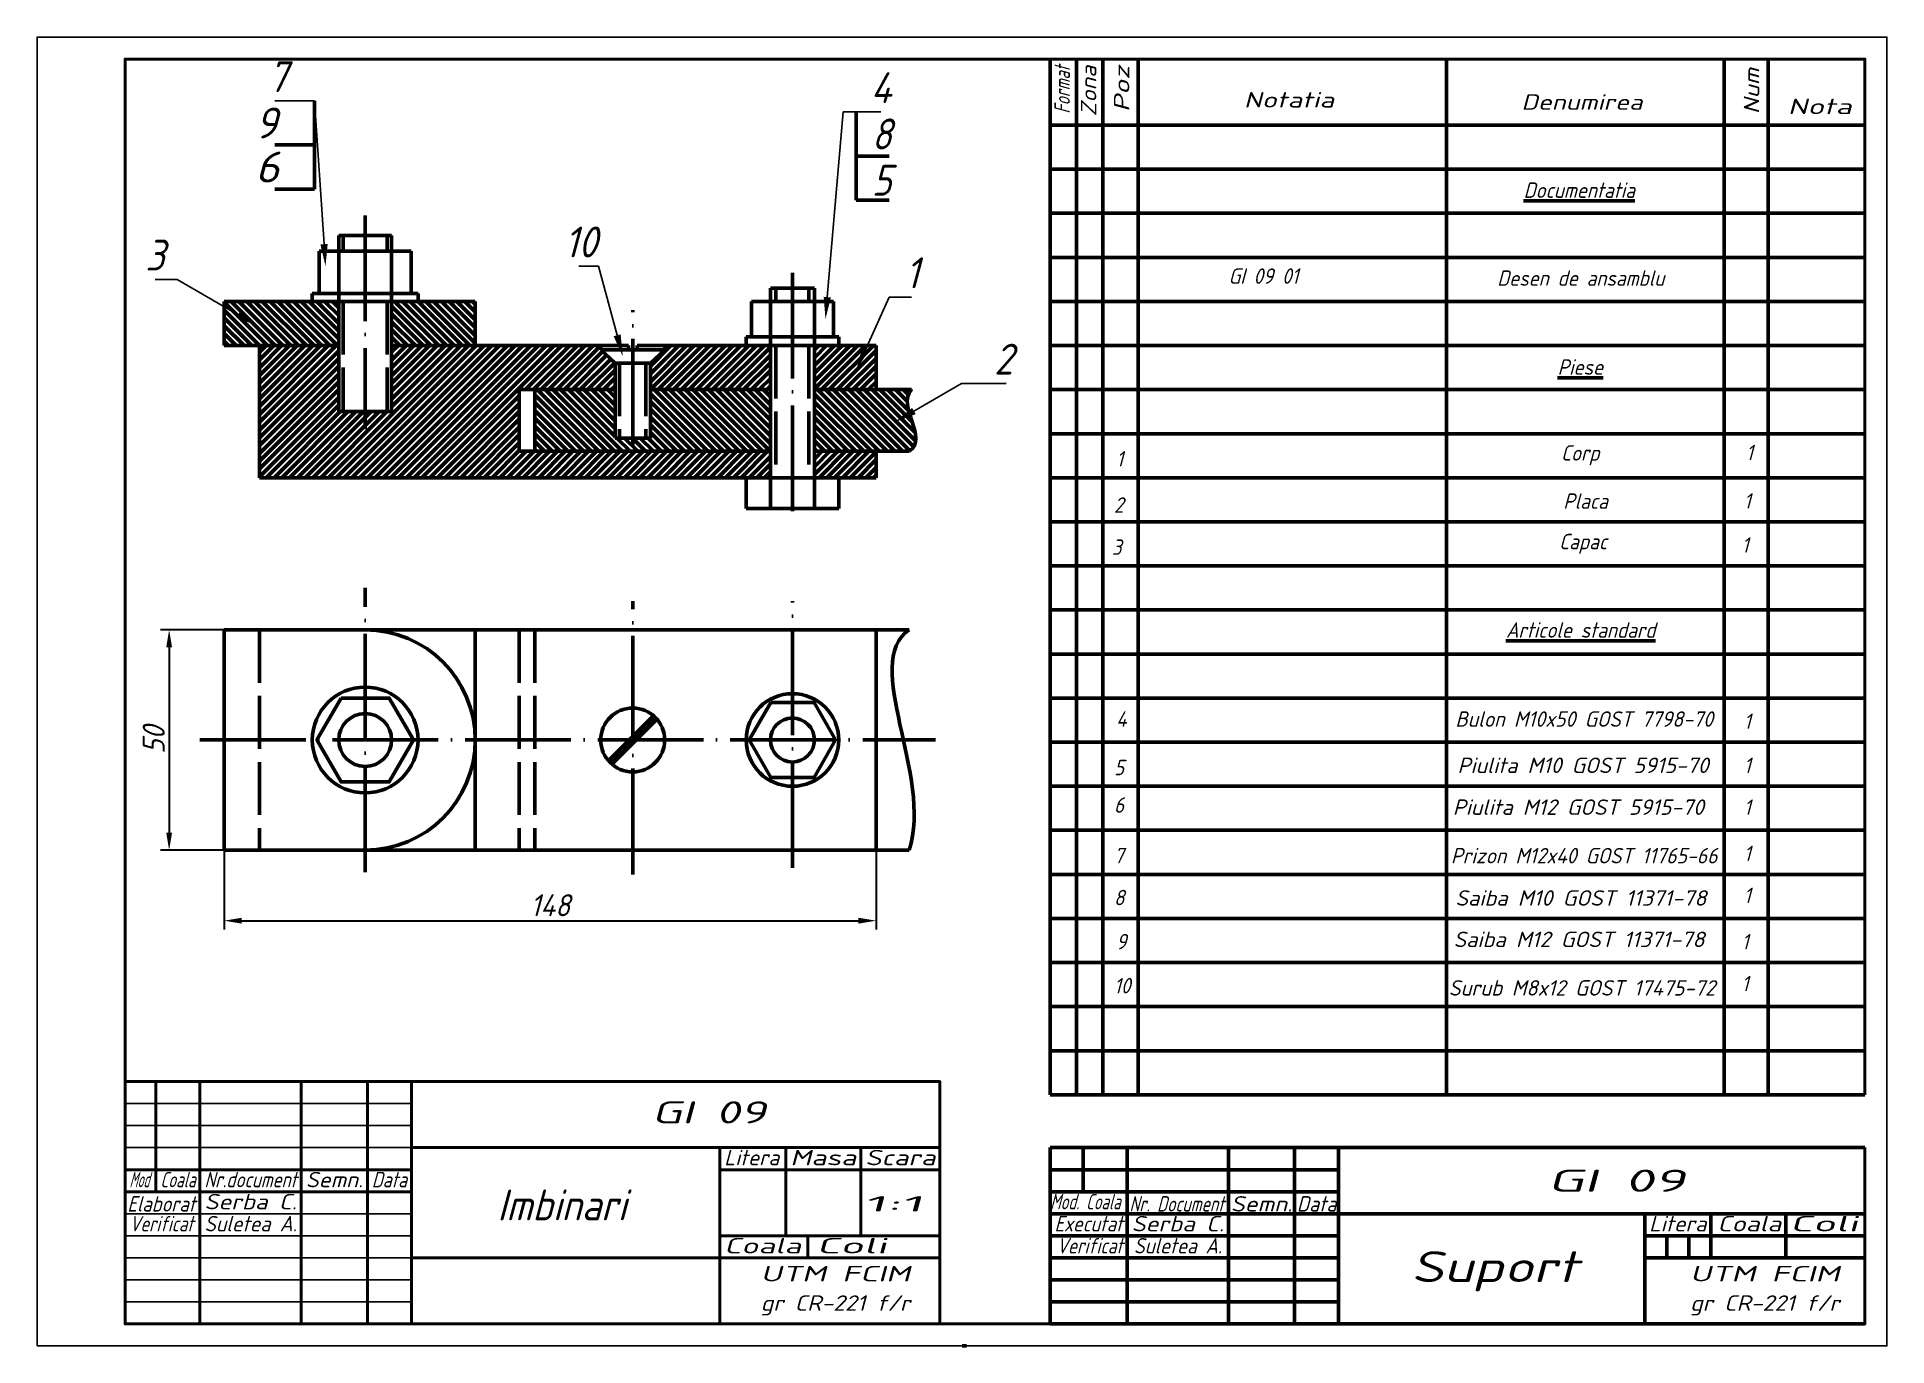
# Model space of a CAD drawing. Header units: inches. Extents: x -210 to 210, y 0 to 297.
import ezdxf
from ezdxf import colors
from ezdxf.entities.mleader import LeaderData, LeaderLine
from ezdxf.enums import TextEntityAlignment as Align
from ezdxf.math import Vec2, Vec3

# ---------------------------------------------------------------- set-up
doc = ezdxf.new("R2010")
doc.units = ezdxf.units.IN
doc.header["$MEASUREMENT"] = 0
doc.linetypes.add('ACAD_ISO02W100', pattern=[15, 12, -3])
doc.linetypes.add('ACAD_ISO04W100', pattern=[30, 24, -3, 0, -3])
doc.layers.get('0').update_dxf_attribs({"linetype": 'ACAD_ISO02W100', "lineweight": 200})
for name, color, linetype, lineweight in [('axa', 10, 'ACAD_ISO04W100', 25), ('contur', 7, 'Continuous', 50), ('cote', 100, 'Continuous', 50), ('inv', 52, 'ACAD_ISO02W100', 25), ('sub', 101, 'Continuous', 25), ('text3.5', 140, 'Continuous', 35), ('text5', 150, 'Continuous', 50), ('text7', 50, 'Continuous', 70)]:
    doc.layers.add(name, color=color, linetype=linetype, lineweight=lineweight)
doc.styles.get("Standard").update_dxf_attribs({"font": 'isocp.shx', "oblique": 15})
doc.dimstyles.get("Standard").update_dxf_attribs({"dimtxt": 5, "dimasz": 4, "dimexe": 2, "dimexo": 0, "dimgap": 1, "dimtad": 1, "dimtoh": 1, "dimdec": 0, "dimzin": 0, "dimtxsty": 'Standard', "dimcen": 0, "dimadec": 0, "dimazin": 0, "dimtfac": 1, "dimtdec": 0, "dimtofl": 0, "dimtmove": 0, "dimatfit": 3, "dimldrblk": 'DOTSMALL', "dimfxl": 1, "dimtolj": 1, "dimtzin": 0, "dimlwd": 35, "dimlwe": 35, "dimarcsym": 0})
pattern_1 = [(135, (-210, 0), (-0.8838835, -0.8838835), [])]

# ---------------------------------------------------------------- blocks, each defined once
blk = doc.blocks.new('*D3')
at = {"layer": 'cote', "color": 0, "lineweight": 35, "transparency": 16777216}
for p, q in [((-167.5, 162.5), (-182, 162.5)), ((-180, 158.5), (-180, 116.5)), ((-167.5, 112.5), (-182, 112.5))]:
    blk.add_line(p, q, dxfattribs=at)
at = {"layer": 'cote', "color": 0, "lineweight": 60, "transparency": 16777216}
for points in [[(-180.67, 158.5), (-179.33, 158.5), (-180, 162.5)], [(-180.67, 116.5), (-179.33, 116.5), (-180, 112.5)]]:
    blk.add_solid(points, dxfattribs=at)
at = {"layer": 'Defpoints', "color": 0, "lineweight": 60, "transparency": 16777216}
for p in [(-167.5, 162.5), (-180, 112.5), (-167.5, 112.5)]:
    blk.add_point(p, dxfattribs=at)
at = {"layer": 'cote', "color": 0, "lineweight": 60, "transparency": 16777216, "insert": (-183.5, 137.5), "char_height": 5, "attachment_point": 5, "rotation": 90}
blk.add_mtext('\\A1;50', dxfattribs=at)
blk = doc.blocks.new('_DotSmall')
at = {"color": 0, "linetype": 'ByBlock', "const_width": 0.5}
blk.add_lwpolyline([(-0.0625, 0, 1), (0.0625, 0, 1)], format="xyb", close=True, dxfattribs=at)
blk = doc.blocks.new('*D4')
at = {"layer": 'cote', "color": 0, "lineweight": 35, "transparency": 16777216}
for p, q in [((-167.5, 112.5), (-167.5, 94.5)), ((-19.5, 112.5), (-19.5, 94.5)), ((-163.5, 96.5), (-23.5, 96.5))]:
    blk.add_line(p, q, dxfattribs=at)
at = {"layer": 'cote', "color": 0, "lineweight": 60, "transparency": 16777216}
for points in [[(-163.5, 97.17), (-163.5, 95.83), (-167.5, 96.5)], [(-23.5, 97.17), (-23.5, 95.83), (-19.5, 96.5)]]:
    blk.add_solid(points, dxfattribs=at)
at = {"layer": 'Defpoints', "color": 0, "lineweight": 60, "transparency": 16777216}
for p in [(-167.5, 112.5), (-19.5, 112.5), (-19.5, 96.5)]:
    blk.add_point(p, dxfattribs=at)
at = {"layer": 'cote', "color": 0, "lineweight": 60, "transparency": 16777216, "insert": (-93.5, 100), "char_height": 5, "attachment_point": 5}
blk.add_mtext('\\A1;148', dxfattribs=at)

msp = doc.modelspace()

# ---------------------------------------------------------------- hatches: boundary and pattern name
at = {"layer": 'contur', "lineweight": 60, "transparency": 33554661}
h = msp.add_hatch(dxfattribs=at)
h.set_pattern_fill('ANSI31', color=256, scale=10, angle=90)
h.set_pattern_definition(pattern_1)
h.paths.add_polyline_path([(-78.75, 217), (-97, 217), (-97, 203), (-43.5, 203), (-43.5, 217), (-70.75, 217), (-70.75, 206), (-78.75, 206)])
h.paths.add_polyline_path([(-110.5, 237), (-122.5, 237), (-129.5, 237), (-129.5, 227), (-110.5, 227)])
h.paths.add_polyline_path([(-141.5, 237), (-167.5, 237), (-167.5, 227), (-141.5, 227)])
h = msp.add_hatch(dxfattribs=at)
h.set_pattern_fill('ANSI31', color=256, scale=10)
h.set_pattern_definition([(45, (-210, 0), (-0.8838835, 0.8838835), [])])
h.paths.add_polyline_path([(-100.5, 217), (-78.75, 217), (-78.75, 223), (-82, 226), (-82, 227), (-91, 227), (-129.5, 227), (-129.5, 212), (-141.5, 212), (-141.5, 227), (-159.5, 227), (-159.5, 197), (-43.5, 197), (-43.5, 203), (-100.5, 203)])
h.paths.add_polyline_path([(-43.5, 227), (-67.5, 227), (-67.5, 226), (-70.75, 223), (-70.75, 217), (-43.5, 217)], flags=17)
h.paths.add_polyline_path([(-19.5, 227), (-33.5, 227), (-33.5, 217), (-19.5, 217)])
h.paths.add_polyline_path([(-19.5, 203), (-33.5, 203), (-33.5, 197), (-28, 197), (-19.5, 197)])
h = msp.add_hatch(dxfattribs=at)
h.set_pattern_fill('ANSI31', color=256, scale=10, angle=90)
h.set_pattern_definition(pattern_1)
edge = h.paths.add_edge_path()
edge.add_spline(control_points=[(-12, 203), (-7.33, 206), (-15, 213.09), (-11.5, 217)], knot_values=[0, 0, 0, 0, 14.008926, 14.008926, 14.008926, 14.008926], degree=3, periodic=0)
edge.add_line((-11.5, 217), (-33.5, 217))
edge.add_line((-33.5, 217), (-33.5, 203))
edge.add_line((-33.5, 203), (-12, 203))

# ---------------------------------------------------------------- linework, layer by layer
at = {"layer": 'axa', "lineweight": 60}
for p, q in [((-135.5, 256.5), (-135.5, 208)), ((-38.5, 243.5), (-38.5, 188)), ((-74.75, 204.5), (-74.75, 235)), ((-135.5, 107.5), (-135.5, 172)), ((-74.75, 107), (-74.75, 169)), ((-38.5, 108.5), (-38.5, 169)), ((-173, 137.5), (-6, 137.5))]:
    msp.add_line(p, q, dxfattribs=at)
at = {"layer": 'contur', "lineweight": 60}
for p, q in [((20, 277), (20, 292)), ((20, 137), (20, 292)), ((26, 292), (26, 57)), ((32, 292), (32, 57)), ((40, 292), (40, 57)), ((110, 292), (110, 57)), ((173, 292), (173, 57)), ((183, 292), (183, 57)), ((-147, 282.5), (-147, 272.5)), ((-24, 280), (-24, 270)), ((-147, 272.5), (-156, 272.5)), ((-147, 262.5), (-147, 272.5)), ((-24, 270), (-16.5, 270)), ((-24, 260), (-24, 270)), ((-156, 262.5), (-147, 262.5)), ((-16.5, 260), (-24, 260)), ((-141.5, 248.4), (-145.95, 248.4)), ((-135.5, 248.4), (-145.95, 248.4)), ((-145.95, 248.4), (-145.95, 238.8)), ((-129.5, 252), (-141.5, 252)), ((-141.5, 252), (-141.5, 212)), ((-141.5, 252), (-140.5, 252)), ((-141.5, 252), (-141.5, 212)), ((-141.5, 248.4), (-129.5, 248.4)), ((-135.5, 248.4), (-125.05, 248.4)), ((-129.5, 252), (-130.5, 252)), ((-129.5, 212), (-129.5, 252)), ((-125.05, 248.4), (-129.5, 248.4)), ((-125.05, 248.4), (-125.05, 238.8)), ((-38.5, 240), (-43.5, 240)), ((-43.5, 240), (-43.5, 237)), ((-38.5, 240), (-42.25, 240)), ((-38.5, 240), (-33.5, 240)), ((-38.5, 240), (-34.75, 240)), ((-33.5, 240), (-33.5, 237)), ((-110.5, 237), (-167.5, 237)), ((-167.5, 237), (-167.5, 227)), ((-135.5, 238.8), (-147.5, 238.8)), ((-147.5, 238.8), (-147.5, 237)), ((-123.75, 238.8), (-135.5, 238.8)), ((-135.5, 238.8), (-123.5, 238.8)), ((-123.5, 238.8), (-123.5, 237)), ((-123.5, 238.5), (-123.5, 237)), ((-110.5, 237), (-122.5, 237)), ((-110.5, 227), (-110.5, 237)), ((-38.5, 237), (-47.8, 237)), ((-47.8, 237), (-47.8, 229)), ((-43.5, 237), (-43.5, 197)), ((-38.5, 237), (-29.2, 237)), ((-33.5, 237), (-33.5, 197)), ((-29.2, 237), (-29.2, 229)), ((-167.5, 227), (-141.5, 227)), ((-159.5, 227), (-159.5, 197)), ((-129.5, 227), (-84.75, 227)), ((-100.5, 227), (-110.5, 227)), ((-82, 227), (-91, 227)), ((-75.75, 227), (-82, 227)), ((-82, 227), (-82, 226)), ((-75.75, 226), (-75.75, 227)), ((-73.75, 226), (-73.75, 227)), ((-73.75, 227), (-24.75, 227)), ((-67.5, 226), (-67.5, 227)), ((-28, 229), (-49, 229)), ((-49, 229), (-49, 227)), ((-49, 227), (-38.5, 227)), ((-47.85, 229), (-38.5, 229)), ((-38.5, 229), (-29.15, 229)), ((-38.5, 227), (-28, 227)), ((-34.75, 227), (-19.5, 227)), ((-28, 227), (-28, 229)), ((-19.5, 227), (-19.5, 217)), ((-82, 226), (-67.5, 226)), ((-78.75, 223), (-82, 226)), ((-74.75, 223), (-78.75, 223)), ((-78.75, 223), (-78.75, 206)), ((-74.75, 223), (-70.75, 223)), ((-70.75, 223), (-67.5, 226)), ((-70.75, 223), (-70.75, 206)), ((-100.5, 217), (-100.5, 203)), ((-78.75, 217), (-100.5, 217)), ((-97, 217), (-97, 203)), ((-43.5, 217), (-70.75, 217)), ((-11.5, 217), (-33.5, 217)), ((-141.5, 212), (-129.5, 212)), ((-78.75, 206), (-70.75, 206)), ((-43.5, 203), (-100.5, 203)), ((-12, 203), (-33.5, 203)), ((-19.5, 203), (-19.5, 197)), ((-159.5, 197), (-19.5, 197)), ((-49, 190), (-49, 197)), ((-49, 197), (-28, 197)), ((-43.5, 190), (-43.5, 197)), ((-33.5, 197), (-33.5, 190)), ((-28, 190), (-28, 197)), ((-43.5, 190), (-49, 190)), ((-38.5, 190), (-43.5, 190)), ((-33.5, 190), (-38.5, 190)), ((-38.5, 190), (-34.75, 190)), ((-33.5, 190), (-28, 190)), ((-167.5, 162.5), (-167.5, 112.5)), ((-12, 162.5), (-167.5, 162.5)), ((-110.5, 162.5), (-110.5, 112.5)), ((-19.5, 162.5), (-19.5, 112.5)), ((-69.62, 142.63), (-79.88, 132.37)), ((20, 137), (20, 127)), ((20, 127), (20, 117)), ((20, 117), (20, 107)), ((-12, 112.5), (-167.5, 112.5)), ((20, 107), (20, 97)), ((20, 97), (20, 87)), ((20, 87), (20, 77)), ((20, 77), (20, 67)), ((20, 67), (20, 57)), ((20, 57), (205, 57)), ((20, 5), (20, 45)), ((20, 45), (205, 45)), ((20, 40), (20, 45)), ((20, 45), (27.5, 45)), ((27.5, 45), (27.5, 35)), ((27.5, 45), (37.5, 45)), ((37.5, 45), (37.5, 5)), ((37.5, 45), (60.5, 45)), ((60.5, 45), (60.5, 5)), ((60.5, 45), (75.5, 45)), ((75.5, 45), (75.5, 5)), ((75.5, 45), (85.5, 45)), ((85.5, 45), (85.5, 5)), ((20, 35), (20, 40)), ((20, 30), (20, 35)), ((20, 25), (20, 30)), ((20, 30), (205, 30)), ((155, 5), (155, 30)), ((155, 30), (170, 30)), ((170, 30), (170, 20)), ((170, 30), (187, 30)), ((187, 30), (187, 20)), ((20, 20), (20, 25)), ((155, 25), (205, 25)), ((20, 15), (20, 20)), ((155, 20), (205, 20)), ((20, 10), (20, 15)), ((20, 5), (20, 10)), ((205, 5), (20, 5)), ((205, 5), (155, 5))]:
    msp.add_line(p, q, dxfattribs=at)
at = {"layer": 'contur'}
for p, q in [((-183, 60), (-183, 35)), ((-173, 60), (-173, 5)), ((-150, 60), (-150, 5)), ((-135, 60), (-135, 5)), ((-125, 60), (-125, 5)), ((-125, 60), (-125, 45)), ((-125, 45), (-5, 45)), ((-55, 45), (-55, 5)), ((-40, 40), (-40, 45)), ((-23, 40), (-23, 45)), ((-190, 40), (-125, 40)), ((-5, 40), (-55, 40)), ((-40, 40), (-40, 25)), ((-23, 40), (-23, 25)), ((-190, 35), (-125, 35)), ((-5, 25), (-55, 25)), ((-55, 25), (-35, 25)), ((-35, 25), (-5, 25)), ((-35, 25), (-35, 20)), ((-55, 20), (-125, 20)), ((-5, 20), (-55, 20))]:
    msp.add_line(p, q, dxfattribs=at)
msp.add_lwpolyline([(205, 57), (205, 292), (-190, 292), (-190, 5), (205, 5), (205, 45)], dxfattribs=at)
at = {"layer": 'contur', "lineweight": 60}
for points in [[(-140.98, 147), (-146.47, 137.5), (-140.98, 128), (-130.02, 128), (-124.53, 137.5), (-130.02, 147)], [(-43.41, 146), (-48.31, 137.5), (-43.41, 129), (-33.59, 129), (-28.69, 137.5), (-33.59, 146)]]:
    msp.add_lwpolyline(points, close=True, dxfattribs=at)
at = {"layer": 'contur', "lineweight": 60, "const_width": 2}
msp.add_lwpolyline([(-69.62, 142.63), (-79.88, 132.37)], dxfattribs=at)
at = {"layer": 'contur'}
msp.add_lwpolyline([(-190, 5), (-5, 5), (-5, 60), (-190, 60)], close=True, dxfattribs=at)
at = {"layer": 'contur', "lineweight": 60}
for centre, radius in [((-135.5, 137.5), 12), ((-38.5, 137.5), 10.5), ((-135.5, 137.5), 6), ((-74.75, 137.5), 7.25), ((-38.5, 137.5), 5)]:
    msp.add_circle(centre, radius, dxfattribs=at)
msp.add_arc((-135.5, 137.5), 25, 270, 90, dxfattribs=at)
for points in [[(-11.5, 217), (-15, 213.09), (-7.33, 206), (-12, 203)], [(-12, 162.5), (-23, 155), (-6.54, 129.28), (-12, 112.5)], [(0, 0), (0.33, 0), (0.67, 0), (1, 0)], [(0, 0), (0.33, 0), (0.67, 0), (1, 0)], [(0, 0), (0.33, 0), (0.67, 0), (1, 0)], [(0, 0), (0.33, 0), (0.67, 0), (1, 0)]]:
    msp.add_open_spline(points, degree=3, dxfattribs=at)
at = {"layer": 'inv', "lineweight": 60}
for p, q in [((-140.5, 252), (-140.5, 248.4)), ((-130.5, 252), (-130.5, 248.4)), ((-42.25, 240), (-42.25, 237)), ((-34.75, 240), (-34.75, 237)), ((-140.5, 237), (-140.5, 212)), ((-130.5, 237), (-130.5, 212)), ((-42.25, 227), (-42.25, 197)), ((-34.75, 227), (-34.75, 197)), ((-77.75, 223), (-77.75, 206)), ((-71.75, 223), (-71.75, 206)), ((-159.5, 162.5), (-159.5, 112.5)), ((-100.5, 162.5), (-100.5, 112.5)), ((-97, 162.5), (-97, 112.5))]:
    msp.add_line(p, q, dxfattribs=at)
at = {"layer": 'sub', "lineweight": 60}
for p, q in [((205, 277), (20, 277)), ((20, 267), (205, 267)), ((20, 257), (205, 257)), ((20, 247), (205, 247)), ((20, 237), (205, 237)), ((20, 227), (205, 227)), ((20, 217), (205, 217)), ((20, 207), (205, 207)), ((20, 197), (205, 197)), ((20, 187), (205, 187)), ((20, 177), (205, 177)), ((20, 167), (205, 167)), ((20, 157), (205, 157)), ((20, 147), (205, 147)), ((20, 137), (205, 137)), ((20, 127), (205, 127)), ((20, 117), (205, 117)), ((20, 107), (205, 107)), ((20, 97), (205, 97)), ((20, 87), (205, 87)), ((20, 77), (205, 77)), ((20, 67), (205, 67)), ((20, 40), (85.5, 40)), ((20, 35), (85.5, 35)), ((85.5, 30), (20, 30)), ((20, 25), (85.5, 25)), ((160, 25), (160, 20)), ((165, 25), (165, 20)), ((20, 20), (85.5, 20)), ((20, 15), (85.5, 15)), ((20, 10), (85.5, 10))]:
    msp.add_line(p, q, dxfattribs=at)
at = {"layer": 'sub'}
for p, q in [((-190, 55), (-125, 55)), ((-190, 50), (-125, 50)), ((-190, 45), (-125, 45)), ((-190, 30), (-125, 30)), ((-190, 25), (-125, 25)), ((-190, 20), (-125, 20)), ((-190, 15), (-125, 15)), ((-190, 10), (-125, 10))]:
    msp.add_line(p, q, dxfattribs=at)
msp.add_lwpolyline([(-210, 0), (210, 0), (210, 297), (-210, 297)], close=True, dxfattribs=at)

# ---------------------------------------------------------------- texts
at = {"layer": 'contur', "lineweight": 60, "oblique": 15}
for s, width, p, p2 in [('9', 1.14912, (-160.5, 274), (-155.5, 274)), ('8', 1.168831, (-20.5, 271.5), (-16, 271.5)), ('6', 1.310384, (-160.5, 264), (-155, 264)), ('5', 1.08697, (-20.5, 261), (-16, 261))]:
    msp.add_text(s, height=7, dxfattribs=dict(at, width=width)).set_placement(p, p2, align=Align.FIT)
at = {"layer": 'text3.5', "lineweight": 60, "oblique": 15}
for s, width, p, p2 in [('Format', 0.769095, (24.5, 279.6), (24.5, 290.5)), ('Zona', 1.179263, (30.5, 279), (30.5, 290.5)), ('Poz', 1.463415, (38, 280), (38, 290.5)), ('Num', 1.312196, (181, 279.5), (181, 290))]:
    msp.add_text(s, height=3.5, rotation=90, dxfattribs=dict(at, width=width)).set_placement(p, p2, align=Align.FIT)
for s, width, p, p2 in [('Notatia', 1.366498, (64, 281), (84.5, 281)), ('Denumirea', 1.312533, (127, 280.5), (154.5, 280.5)), ('Nota', 1.542249, (187.5, 279.5), (202, 279.5)), ('Bulon M10x50 GOST 7798-70', 1.003603, (112, 140.5), (170.5, 140.5)), ('Piulita M10 GOST 5915-70', 1.096365, (112.5, 130), (169.5, 130)), ('Piulita M12 GOST 5915-70', 1.096365, (111.43, 120.51), (168.43, 120.51)), ('Prizon M12x40 GOST 11765-66', 0.982165, (111, 109.5), (171.5, 109.5)), ('Saiba M10 GOST 11371-78', 1.119293, (112, 99.9), (169, 99.9)), ('Saiba M12 GOST 11371-78', 1.119293, (111.57, 90.51), (168.57, 90.51)), ('Surub M8x12 GOST 17475-72', 1.028296, (110.5, 79.5), (171, 79.5)), ('Mod. Coala', 0.751108, (20, 31), (36, 31)), ('Nr. Document', 0.802988, (38, 30.5), (59.5, 30.5)), ('Semn.', 1.230769, (61, 30.5), (75, 30.5)), ('Data', 0.957258, (76, 30.5), (85, 30.5)), ('Executat', 0.859917, (21, 26), (36.5, 26)), ('Serba C.', 1.263158, (38.5, 26), (59.5, 26)), ('Litera', 1.065412, (156, 26), (169, 26)), ('Coala', 1.342362, (171.5, 26), (186, 26)), ('Coli', 2.271062, (188, 26), (203.5, 26)), ('Verificat', 0.832178, (21.5, 21), (36.5, 21)), ('Suletea A.', 0.94451, (39, 21), (59, 21)), ('UTM FCIM', 1.815754, (-45.72, 14.65), (-11.72, 14.65)), ('UTM FCIM', 1.815754, (165.28, 14.65), (199.28, 14.65)), ('gr CR-221 f/r', 1.221923, (-45.72, 8), (-11.72, 8)), ('gr CR-221 f/r', 1.221923, (165.28, 8), (199.28, 8))]:
    msp.add_text(s, height=3.5, dxfattribs=dict(at, width=width)).set_placement(p, p2, align=Align.FIT)
at = {"layer": 'text3.5', "oblique": 15}
for s, width, p, p2 in [('Litera', 1.024435, (-54, 41), (-41.5, 41)), ('Masa', 1.483591, (-39, 41), (-24, 41)), ('Scara', 1.39108, (-22, 41), (-6, 41)), ('Mod', 0.598007, (-189, 36), (-184.5, 36)), ('Coala', 0.740614, (-182, 36), (-174, 36)), ('Nr.document', 0.839161, (-172, 36), (-151, 36)), ('Semn.', 1.142857, (-149, 36), (-136, 36)), ('Data', 0.850896, (-134, 36), (-126, 36)), ('Elaborat', 0.894661, (-189.5, 30.5), (-174, 30.5)), ('Serba C.', 1.263158, (-172, 31), (-151, 31)), ('1:1', 3.354037, (-22.19, 30.5), (-8.69, 30.5)), ('Verificat', 0.804438, (-189, 26), (-174.5, 26)), ('Suletea A.', 0.991736, (-172, 26), (-151, 26)), ('Coala', 1.620092, (-54, 21), (-36.5, 21)), ('Coli', 2.344322, (-33, 21), (-17, 21))]:
    msp.add_text(s, height=3.5, dxfattribs=dict(at, width=width)).set_placement(p, p2, align=Align.FIT)
at = {"layer": 'text3.5', "lineweight": 60, "char_height": 3.5, "attachment_point": 1}
for s, width, gutter_width, insert in [('{\\LDocumentatia}', 32, 17.5, (127.5, 264)), ('GI 09 01', 26.5, 17.5, (60.5, 244.51)), ('Desen de ansamblu', 42.5, 17.5, (121.5, 244.05)), ('{\\LPiese}', 17, 17.5, (135.23, 223.87)), ('1', 5, 17.5, (35.02, 203.04)), ('Corp', 24, 17.5, (136, 204.38)), ('1', 4.5, 35, (178, 204.5)), ('Placa', 19, 35, (136.5, 193.45)), ('1', 4.5, 35, (177.5, 193.5)), ('2', 3, 17.5, (34.5, 192.56)), ('3', 4.5, 17.5, (34, 183)), ('Capac', 16.5, 35, (135.56, 184.27)), ('1', 4.5, 35, (177, 183.5)), ('{\\LArticole standard}', 52.5, 17.5, (123.5, 164.2)), ('4', 6, 17.5, (35, 144)), ('1', 4.5, 35, (177.5, 143.5)), ('5', 4.5, 17.5, (34.5, 133)), ('1', 4.5, 35, (177.5, 133.5)), ('6', 3, 17.5, (34.5, 124.5)), ('1', 4.5, 35, (177.5, 124)), ('1', 4.5, 35, (177.5, 113.5)), ('7', 3, 17.5, (34.5, 113)), ('8', 3.5, 17.5, (34.5, 103.5)), ('1', 4.5, 35, (177.5, 104)), ('9', 5, 17.5, (35, 93.5)), ('1', 4.5, 35, (177, 93.5)), ('1', 4.5, 35, (177, 84)), ('10', 3.5, 17.5, (34.5, 83.5))]:
    msp.add_mtext_dynamic_manual_height_columns(s, width=width, gutter_width=gutter_width, heights=[0], dxfattribs=dict(at, insert=insert))
at = {"layer": 'text5', "oblique": 15, "width": 1.84293}
msp.add_text('GI 09', height=5, dxfattribs=at).set_placement((-70.41, 50.51), (-44.41, 50.51), align=Align.FIT)
at = {"layer": 'text5', "lineweight": 60, "oblique": 15, "width": 2.270323}
msp.add_text('GI 09 ', height=5, dxfattribs=at).set_placement((133, 35), (170.5, 35), align=Align.FIT)
at = {"layer": 'text7', "lineweight": 60, "oblique": 15, "width": 1.374322}
msp.add_text('Suport', height=7, dxfattribs=at).set_placement((102, 14.5), (140, 14.5), align=Align.FIT)
at = {"layer": 'text7', "lineweight": 60, "insert": (-105.5, 35.5), "char_height": 7, "attachment_point": 1}
msp.add_mtext_dynamic_manual_height_columns('Imbinari', width=52.5, gutter_width=35, heights=[0], dxfattribs=at)

# ---------------------------------------------------------------- dimensions: what is measured, and where the dimension line sits
at = {"layer": 'cote', "lineweight": 60}
dim = msp.add_linear_dim(base=(-180, 112.5), p1=(-167.5, 162.5), p2=(-167.5, 112.5), angle=90, dimstyle='Standard', dxfattribs=at)
dim.commit()
dim.dimension.update_dxf_attribs({"geometry": '*D3', "text_midpoint": (-183.5, 137.5)})
dim = msp.add_linear_dim(base=(-19.5, 96.5), p1=(-167.5, 112.5), p2=(-19.5, 112.5), dimstyle='Standard', dxfattribs=at)
dim.commit()
dim.dimension.update_dxf_attribs({"geometry": '*D4', "text_midpoint": (-93.5, 100)})

# ---------------------------------------------------------------- leaders
at = {"layer": 'contur', "lineweight": 60}
ml = msp.add_multileader_mtext('Standard', dxfattribs=at)
ml.set_content('7', color=256)
ml.set_leader_properties()
ml.build(insert=Vec2(0, 0))
ml.multileader.update_dxf_attribs({"text_attachment_direction": 1, "dogleg_length": 0.561, "arrow_head_size": 5})
ctx = ml.context
ctx.base_point, ctx.char_height, ctx.arrow_head_size, ctx.plane_origin = Vec3(-156, 282.5), 7, 5, Vec3(-144.5, 245)
notes = []
notes.append((ctx, [(0, (1, 1, 0), (-156, 282.5), (1, 0), 0.561, [(0, [(-144.5, 245), (-147, 282.5)], 0, [])])]))
ctx.mtext.insert, ctx.mtext.flow_direction = Vec3(-157.54, 291.5), 5
ml = msp.add_multileader_mtext('Standard', dxfattribs=at)
ml.set_content('4', color=256)
ml.set_leader_properties()
ml.build(insert=Vec2(0, 0))
ml.multileader.update_dxf_attribs({"text_attachment_direction": 1, "dogleg_length": 0.561, "arrow_head_size": 5})
ctx = ml.context
ctx.base_point, ctx.char_height, ctx.arrow_head_size, ctx.plane_origin = Vec3(-19, 280), 7, 5, Vec3(-31, 233)
notes.append((ctx, [(0, (1, 1, 0), (-19, 280), (1, 0), 0.561, [(0, [(-31, 233), (-27, 280)], 0, [])])]))
ctx.mtext.insert, ctx.mtext.flow_direction = Vec3(-20.75, 289), 5
ml = msp.add_multileader_mtext('Standard', dxfattribs=at)
ml.set_content('10', color=256)
ml.set_leader_properties()
ml.build(insert=Vec2(0, 0))
ml.multileader.update_dxf_attribs({"text_attachment_direction": 1, "dogleg_length": 0.561, "arrow_head_size": 5})
ctx = ml.context
ctx.base_point, ctx.char_height, ctx.arrow_head_size, ctx.plane_origin = Vec3(-87, 245), 7, 5, Vec3(-77, 224.5)
notes.append((ctx, [(0, (1, 1, 0), (-87, 245), (1, 0), 0.561, [(0, [(-77, 224.5), (-82.5, 245)], 0, [])])]))
ctx.mtext.insert, ctx.mtext.flow_direction = Vec3(-90.29, 254), 5
ml = msp.add_multileader_mtext('Standard', dxfattribs=at)
ml.set_content('3', color=256)
ml.set_leader_properties()
ml.build(insert=Vec2(0, 0))
ml.multileader.update_dxf_attribs({"text_attachment_direction": 1, "dogleg_length": 0.561, "arrow_head_size": 5})
ctx = ml.context
ctx.base_point, ctx.char_height, ctx.arrow_head_size, ctx.plane_origin = Vec3(-183.21, 242.01), 7, 5, Vec3(-160, 231.5)
notes.append((ctx, [(0, (1, 1, 0), (-183.21, 242.01), (1, 0), 0.561, [(0, [(-160, 231.5), (-178.21, 242.01)], 0, [])])]))
ctx.mtext.insert, ctx.mtext.flow_direction = Vec3(-185.45, 251.01), 5
ml = msp.add_multileader_mtext('Standard', dxfattribs=at)
ml.set_content('1', color=256)
ml.set_leader_properties()
ml.build(insert=Vec2(0, 0))
ml.multileader.update_dxf_attribs({"text_attachment_direction": 1, "dogleg_length": 0.561, "arrow_head_size": 5})
ctx = ml.context
ctx.base_point, ctx.char_height, ctx.arrow_head_size, ctx.plane_origin = Vec3(-12, 238), 7, 5, Vec3(-12, 238)
notes.append((ctx, [(0, (1, 1, 0), (-12, 238), (1, 0), 0.561, [(0, [(-24, 221.5), (-16.5, 238)], 0, [])])]))
ctx.mtext.insert, ctx.mtext.flow_direction = Vec3(-12.89, 247), 5
ml = msp.add_multileader_mtext('Standard', dxfattribs=at)
ml.set_content('2', color=256)
ml.set_leader_properties()
ml.build(insert=Vec2(0, 0))
ml.multileader.update_dxf_attribs({"text_attachment_direction": 1, "dogleg_length": 0.561, "arrow_head_size": 5})
ctx = ml.context
ctx.base_point, ctx.char_height, ctx.arrow_head_size, ctx.plane_origin = Vec3(9.5, 218.4), 7, 5, Vec3(-15.25, 209.64)
notes.append((ctx, [(0, (1, 1, 0), (9.5, 218.4), (1, 0), 0.561, [(0, [(-15.25, 209.64), (-0.08, 218.4)], 0, [])])]))
ctx.mtext.insert, ctx.mtext.flow_direction = Vec3(7.28, 227.41), 5
for ctx, leaders in notes:
    for number, flags, end, landing, length, lines in leaders:
        leader = LeaderData()
        leader.index, (leader.has_last_leader_line, leader.has_dogleg_vector, leader.attachment_direction) = number, flags
        leader.last_leader_point, leader.dogleg_vector, leader.dogleg_length = Vec3(end), Vec3(landing), length
        for number, points, colour, breaks in lines:
            line = LeaderLine()
            line.index, line.vertices, line.color, line.breaks = number, Vec3.list(points), colors.encode_raw_color(colour), breaks
            leader.lines.append(line)
        ctx.leaders.append(leader)

doc.saveas('drawing.dxf')
